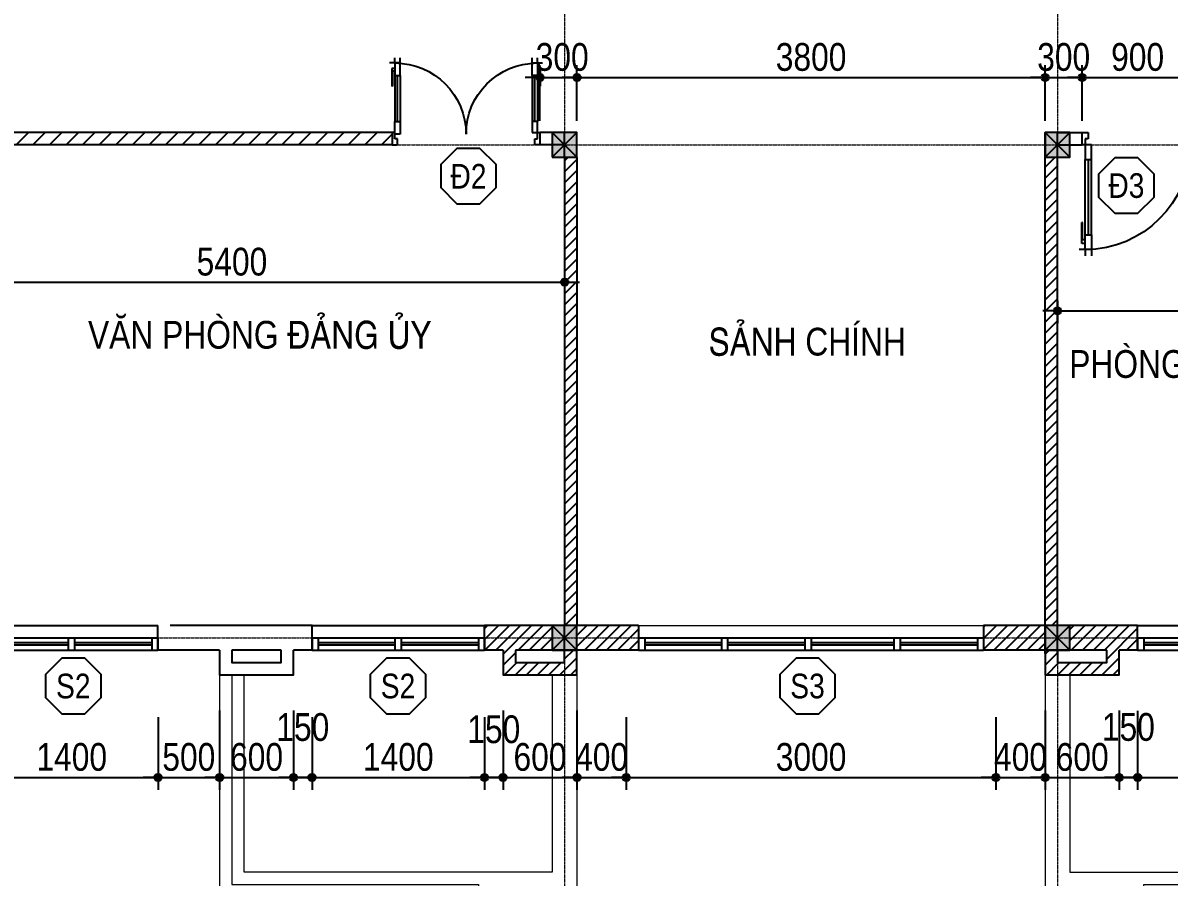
# Model space of a CAD drawing. Extents: x -79995 to 347433, y -157641 to 104789.
# Drawn here: x -2998 to 6304, y 64312 to 71241 of the extents above; entities that cross this region are included whole.
import ezdxf
from ezdxf.enums import TextEntityAlignment as Align

# ---------------------------------------------------------------- set-up
doc = ezdxf.new("R2010")
doc.units = 0
doc.linetypes.add('ACAD_ISO10W100', pattern=[18, 12, -3, 0, -3])
doc.layers.get('DEFPOINTS').update_dxf_attribs({"linetype": 'CONTINUOUS'})
for name, color, linetype in [('009', 251, 'CONTINUOUS'), ('DIM', 1, 'CONTINUOUS'), ('DOOR', 20, 'CONTINUOUS'), ('MEDIUM', 2, 'CONTINUOUS'), ('TAGS', 60, 'CONTINUOUS'), ('TEXT', 7, 'CONTINUOUS'), ('TUONG', 131, 'CONTINUOUS'), ('WALL', 4, 'CONTINUOUS')]:
    doc.layers.add(name, color=color, linetype=linetype)
doc.layers.add('NET-THAY', color=2, linetype='CONTINUOUS', lineweight=13)
doc.layers.add('TRUC', color=24, linetype='CONTINUOUS', lineweight=0)
doc.styles.add('1', font='', dxfattribs={"height": 250})
doc.styles.add('HEL-CONDENSE', font='')
doc.styles.add('VNI-HELVE-CONDENSEN', font='')
doc.styles.get('1').set_extended_font_data('VNI-Helve-Condense')
doc.styles.get('HEL-CONDENSE').set_extended_font_data('VNI-Helve-Condense')
doc.styles.get('VNI-HELVE-CONDENSEN').set_extended_font_data('VNI-Helve-Condense')
doc.dimstyles.new('D100', dxfattribs={"dimtxt": 225, "dimasz": 1.2, "dimexe": 100, "dimexo": 0, "dimgap": 50, "dimtad": 1, "dimdec": 0, "dimzin": 13, "dimdsep": 46, "dimtxsty": 'HEL-CONDENSE', "dimblk": 'D50', "dimcen": 0, "dimclrd": 1, "dimclre": 1, "dimclrt": 7, "dimadec": 0, "dimazin": 0, "dimtfac": 1, "dimtdec": 0, "dimtmove": 0, "dimatfit": 3, "dimldrblk": 'D50', "dimfxl": 1, "dimtolj": 1, "dimtzin": 13, "dimarcsym": 0})

# ---------------------------------------------------------------- blocks, each defined once
blk = doc.blocks.new('s11')
at = {"layer": 'DOOR'}
for p, q in [((0, 0), (0, -100)), ((1400, 0), (0, 0)), ((50, 0), (50, -100)), ((1350, 0), (1350, -100)), ((1400, 0), (1400, -100)), ((1400, -100), (0, -100))]:
    blk.add_line(p, q, dxfattribs=at)
at = {"layer": 'DOOR', "linetype": 'ByBlock', "lineweight": -2}
for p, q in [((675, -100), (675, 0)), ((725, -100), (725, 0))]:
    blk.add_line(p, q, dxfattribs=at)
at = {"layer": 'DOOR', "color": 251}
for p, q in [((50, -40), (675, -40)), ((50, -60), (675, -60)), ((725, -40), (1350, -40)), ((725, -60), (1350, -60))]:
    blk.add_line(p, q, dxfattribs=at)
blk = doc.blocks.new('A$C6E0044D6')
at = {"layer": 'DOOR'}
for p, q in [((-25, 925), (-25, 975)), ((25, 925), (25, 975)), ((-25, 925), (-75, 925)), ((-25, 874.1), (-53.3, 874.1)), ((-53.3, 874.1), (-53.3, 704.5)), ((-25, 845.9), (-47.6, 845.9)), ((-47.6, 845.9), (-47.6, 704.5)), ((25, 925), (-25, 925)), ((-25, 925), (-25, 805)), ((-25, 874.1), (-25, 845.9)), ((25, 805), (25, 925)), ((-25, 827.9), (-25, 195)), ((-25, 805), (25, 805)), ((0, 195), (0, 805)), ((25, 805), (25, 195)), ((-47.6, 704.5), (-53.3, 704.5)), ((-25, 195), (25, 195)), ((-25, 75), (-25, 195)), ((25, 195), (25, 75)), ((-25, 75), (-50, 75)), ((-50, 75), (-50, -25)), ((-25, 25), (-25, 75)), ((25, 75), (-25, 75)), ((0, 25), (-25, 25)), ((0, -25), (0, 25)), ((800, -25), (800, 25)), ((800, 25), (825, 25)), ((825, 25), (825, 75)), ((825, 75), (850, 75)), ((850, 75), (850, -25)), ((-50, -25), (0, -25)), ((850, -25), (800, -25))]:
    blk.add_line(p, q, dxfattribs=at)
at = {"layer": 'DOOR', "color": 251}
blk.add_arc((-25, 75), 850, 0, 90, dxfattribs=at)
blk = doc.blocks.new('A$C225A2996')
at = {"layer": 'WALL'}
blk.add_hatch(color=4, dxfattribs=at).paths.add_polyline_path([(531.4, 81.6), (731.4, 81.6), (731.4, 281.6), (531.4, 281.6)])
at = {"layer": 'WALL', "color": 4}
for p, q in [((531.4, 281.6), (731.4, 81.6)), ((531.4, 81.6), (731.4, 281.6))]:
    blk.add_line(p, q, dxfattribs=at)
blk.add_lwpolyline([(531.4, 81.6), (731.4, 81.6), (731.4, 281.6), (531.4, 281.6)], close=True, dxfattribs=at)
blk = doc.blocks.new('KH-CUADI')
at = {"layer": 'TAGS'}
blk.add_lwpolyline([(-124, 300), (-300, 124), (-300, -124), (-124, -300), (124, -300), (300, -124), (300, 124), (124, 300)], close=True, dxfattribs=at)
at = {"layer": 'TAGS', "style": 'VNI-HELVE-CONDENSEN'}
blk.add_attdef('D', text='', height=300, dxfattribs=at).set_placement((0, 0), align=Align.MIDDLE)
blk = doc.blocks.new('A$C48B57989')
at = {"layer": 'DOOR'}
for p, q in [((-446, 752.5), (-403.1, 752.5)), ((-446, 652.5), (-446, 752.5)), ((-403.1, 752.5), (-403.1, 702.5)), ((711.1, 752.5), (711.1, 702.5)), ((754, 752.5), (711.1, 752.5)), ((754, 652.5), (754, 752.5)), ((-424.6, 652.5), (-446, 652.5)), ((-403.1, 702.5), (-424.6, 702.5)), ((-424.6, 702.5), (-424.6, 652.5)), ((-381.7, 666.8), (-424.6, 666.8)), ((-424.6, 666.8), (-424.6, 563.9)), ((-381.7, 563.9), (-381.7, 666.8)), ((689.7, 563.9), (689.7, 652.5)), ((689.7, 652.5), (732.6, 652.5)), ((711.1, 702.5), (732.6, 702.5)), ((732.6, 702.5), (732.6, 652.5)), ((732.6, 652.5), (754, 652.5)), ((732.6, 652.5), (732.6, 563.9)), ((-424.6, 563.9), (-381.7, 563.9)), ((-424.6, 171.4), (-424.6, 563.9)), ((-403.1, 563.9), (-403.1, 191)), ((-381.7, 191), (-381.7, 563.9)), ((689.7, 191), (689.7, 563.9)), ((732.6, 563.9), (689.7, 563.9)), ((711.1, 563.9), (711.1, 191)), ((732.6, 171.4), (732.6, 563.9)), ((-448.8, 131.8), (-448.8, 277.2)), ((-443.9, 277.2), (-448.8, 277.2)), ((-443.9, 156), (-443.9, 277.2)), ((-424.6, 191), (-381.7, 191)), ((-424.6, 88.2), (-424.6, 191)), ((-381.7, 191), (-381.7, 88.2)), ((732.6, 191), (689.7, 191)), ((689.7, 191), (689.7, 88.2)), ((732.6, 88.2), (732.6, 191)), ((752, 156), (752, 277.2)), ((752, 277.2), (756.8, 277.2)), ((756.8, 131.8), (756.8, 277.2)), ((-424.6, 131.8), (-448.8, 131.8)), ((-424.6, 156), (-443.9, 156)), ((-424.6, 131.8), (-424.6, 156)), ((732.6, 131.8), (732.6, 156)), ((732.6, 156), (752, 156)), ((732.6, 131.8), (756.8, 131.8)), ((-424.6, 88.2), (-467.4, 88.2)), ((-424.6, 88.2), (-424.6, 45.3)), ((-381.7, 88.2), (-424.6, 88.2)), ((-381.7, 88.2), (-381.7, 45.3)), ((689.7, 88.2), (689.7, 45.3)), ((689.7, 88.2), (732.6, 88.2)), ((732.6, 88.2), (732.6, 45.3)), ((732.6, 88.2), (775.4, 88.2))]:
    blk.add_line(p, q, dxfattribs=at)
at = {"layer": 'DOOR', "color": 251}
for centre, major_axis, start_param, end_param in [((-424.6, 666.8), (409.1, 409.1), 3.926991, 5.497787), ((732.6, 666.8), (-409.1, 409.1), 0.785398, 2.356194)]:
    blk.add_ellipse(centre, major_axis=major_axis, ratio=1, start_param=start_param, end_param=end_param, dxfattribs=at)
blk = doc.blocks.new('D50')
at = {"layer": 'DIM'}
blk.add_hatch(color=256, dxfattribs=at).paths.add_polyline_path([(25, 0, 1), (-25, 0, 1)])
blk.add_line((25, 0), (100, 0), dxfattribs=at)
blk.add_circle((0, 0), 25, dxfattribs=at)
blk = doc.blocks.new('*D449')
at = {"layer": 'DEFPOINTS', "color": 0, "transparency": 16777216}
for p in [(-3301.5, 65609.2), (-1901.5, 65609.2), (-1901.5, 65120)]:
    blk.add_point(p, dxfattribs=at)
at = {"layer": 'DIM', "color": 1, "lineweight": -2, "transparency": 16777216}
for p, q in [((-3301.5, 65609.2), (-3301.5, 65020)), ((-1901.5, 65609.2), (-1901.5, 65020)), ((-3300.3, 65120), (-1902.7, 65120))]:
    blk.add_line(p, q, dxfattribs=at)
at = {"layer": 'DIM', "color": 1, "lineweight": -2, "transparency": 16777216, "xscale": 1.199999999999999, "yscale": 1.199999999999999, "zscale": 1.199999999999999, "rotation": 180}
blk.add_blockref('D50', (-3301.5, 65120), dxfattribs=at)
at = {"layer": 'DIM', "color": 1, "lineweight": -2, "transparency": 16777216, "xscale": 1.199999999999999, "yscale": 1.199999999999999, "zscale": 1.199999999999999}
blk.add_blockref('D50', (-1901.5, 65120), dxfattribs=at)
at = {"layer": 'DIM', "color": 7, "transparency": 16777216, "insert": (-2601.5, 65284.9), "char_height": 225, "attachment_point": 5, "style": 'HEL-CONDENSE'}
blk.add_mtext('\\A1;1400', dxfattribs=at)
blk = doc.blocks.new('*D450')
at = {"layer": 'DEFPOINTS', "color": 0, "transparency": 16777216}
for p in [(-1901.5, 65609.2), (-1401.5, 65663.2), (-1401.5, 65120)]:
    blk.add_point(p, dxfattribs=at)
at = {"layer": 'DIM', "color": 1, "lineweight": -2, "transparency": 16777216}
for p, q in [((-1901.5, 65609.2), (-1901.5, 65020)), ((-1401.5, 65663.2), (-1401.5, 65020)), ((-1900.3, 65120), (-1402.7, 65120))]:
    blk.add_line(p, q, dxfattribs=at)
at = {"layer": 'DIM', "color": 1, "lineweight": -2, "transparency": 16777216, "xscale": 1.199999999999999, "yscale": 1.199999999999999, "zscale": 1.199999999999999, "rotation": 180}
blk.add_blockref('D50', (-1901.5, 65120), dxfattribs=at)
at = {"layer": 'DIM', "color": 1, "lineweight": -2, "transparency": 16777216, "xscale": 1.199999999999999, "yscale": 1.199999999999999, "zscale": 1.199999999999999}
blk.add_blockref('D50', (-1401.5, 65120), dxfattribs=at)
at = {"layer": 'DIM', "color": 7, "transparency": 16777216, "insert": (-1651.5, 65284.9), "char_height": 225, "attachment_point": 5, "style": 'HEL-CONDENSE'}
blk.add_mtext('\\A1;500', dxfattribs=at)
blk = doc.blocks.new('*D451')
at = {"layer": 'DEFPOINTS', "color": 0, "transparency": 16777216}
for p in [(-1401.5, 65663.2), (-801.5, 65663.2), (-801.5, 65120)]:
    blk.add_point(p, dxfattribs=at)
at = {"layer": 'DIM', "color": 1, "lineweight": -2, "transparency": 16777216}
for p, q in [((-1401.5, 65663.2), (-1401.5, 65020)), ((-801.5, 65663.2), (-801.5, 65020)), ((-1400.3, 65120), (-802.7, 65120))]:
    blk.add_line(p, q, dxfattribs=at)
at = {"layer": 'DIM', "color": 1, "lineweight": -2, "transparency": 16777216, "xscale": 1.199999999999999, "yscale": 1.199999999999999, "zscale": 1.199999999999999, "rotation": 180}
blk.add_blockref('D50', (-1401.5, 65120), dxfattribs=at)
at = {"layer": 'DIM', "color": 1, "lineweight": -2, "transparency": 16777216, "xscale": 1.199999999999999, "yscale": 1.199999999999999, "zscale": 1.199999999999999}
blk.add_blockref('D50', (-801.5, 65120), dxfattribs=at)
at = {"layer": 'DIM', "color": 7, "transparency": 16777216, "insert": (-1101.5, 65284.9), "char_height": 225, "attachment_point": 5, "style": 'HEL-CONDENSE'}
blk.add_mtext('\\A1;600', dxfattribs=at)
blk = doc.blocks.new('*D452')
at = {"layer": 'DEFPOINTS', "color": 0, "transparency": 16777216}
for p in [(-801.5, 65663.2), (-651.5, 65609.2), (-651.5, 65120)]:
    blk.add_point(p, dxfattribs=at)
at = {"layer": 'DIM', "color": 1, "lineweight": -2, "transparency": 16777216}
for p, q in [((-801.5, 65663.2), (-801.5, 65020)), ((-651.5, 65609.2), (-651.5, 65020)), ((-800.3, 65120), (-652.7, 65120))]:
    blk.add_line(p, q, dxfattribs=at)
at = {"layer": 'DIM', "color": 1, "lineweight": -2, "transparency": 16777216, "xscale": 1.199999999999999, "yscale": 1.199999999999999, "zscale": 1.199999999999999, "rotation": 180}
blk.add_blockref('D50', (-801.5, 65120), dxfattribs=at)
at = {"layer": 'DIM', "color": 1, "lineweight": -2, "transparency": 16777216, "xscale": 1.199999999999999, "yscale": 1.199999999999999, "zscale": 1.199999999999999}
blk.add_blockref('D50', (-651.5, 65120), dxfattribs=at)
at = {"layer": 'DIM', "color": 7, "transparency": 16777216, "insert": (-726.5, 65527.3), "char_height": 225, "attachment_point": 5, "style": 'HEL-CONDENSE'}
blk.add_mtext('\\A1;150', dxfattribs=at)
blk = doc.blocks.new('*D453')
at = {"layer": 'DEFPOINTS', "color": 0, "transparency": 16777216}
for p in [(-651.5, 65609.2), (748.5, 65609.2), (748.5, 65120)]:
    blk.add_point(p, dxfattribs=at)
at = {"layer": 'DIM', "color": 1, "lineweight": -2, "transparency": 16777216}
for p, q in [((-651.5, 65609.2), (-651.5, 65020)), ((748.5, 65609.2), (748.5, 65020)), ((-650.3, 65120), (747.3, 65120))]:
    blk.add_line(p, q, dxfattribs=at)
at = {"layer": 'DIM', "color": 1, "lineweight": -2, "transparency": 16777216, "xscale": 1.199999999999999, "yscale": 1.199999999999999, "zscale": 1.199999999999999, "rotation": 180}
blk.add_blockref('D50', (-651.5, 65120), dxfattribs=at)
at = {"layer": 'DIM', "color": 1, "lineweight": -2, "transparency": 16777216, "xscale": 1.199999999999999, "yscale": 1.199999999999999, "zscale": 1.199999999999999}
blk.add_blockref('D50', (748.5, 65120), dxfattribs=at)
at = {"layer": 'DIM', "color": 7, "transparency": 16777216, "insert": (48.5, 65284.9), "char_height": 225, "attachment_point": 5, "style": 'HEL-CONDENSE'}
blk.add_mtext('\\A1;1400', dxfattribs=at)
blk = doc.blocks.new('*D454')
at = {"layer": 'DEFPOINTS', "color": 0, "transparency": 16777216}
for p in [(748.5, 65609.2), (898.5, 65663.2), (898.5, 65120)]:
    blk.add_point(p, dxfattribs=at)
at = {"layer": 'DIM', "color": 1, "lineweight": -2, "transparency": 16777216}
for p, q in [((748.5, 65609.2), (748.5, 65020)), ((898.5, 65663.2), (898.5, 65020)), ((749.7, 65120), (897.3, 65120))]:
    blk.add_line(p, q, dxfattribs=at)
at = {"layer": 'DIM', "color": 1, "lineweight": -2, "transparency": 16777216, "xscale": 1.199999999999999, "yscale": 1.199999999999999, "zscale": 1.199999999999999, "rotation": 180}
blk.add_blockref('D50', (748.5, 65120), dxfattribs=at)
at = {"layer": 'DIM', "color": 1, "lineweight": -2, "transparency": 16777216, "xscale": 1.199999999999999, "yscale": 1.199999999999999, "zscale": 1.199999999999999}
blk.add_blockref('D50', (898.5, 65120), dxfattribs=at)
at = {"layer": 'DIM', "color": 7, "transparency": 16777216, "insert": (823.5, 65509.3), "char_height": 225, "attachment_point": 5, "style": 'HEL-CONDENSE'}
blk.add_mtext('\\A1;150', dxfattribs=at)
blk = doc.blocks.new('*D455')
at = {"layer": 'DEFPOINTS', "color": 0, "transparency": 16777216}
for p in [(898.5, 65663.2), (1498.5, 65663.2), (1498.5, 65120)]:
    blk.add_point(p, dxfattribs=at)
at = {"layer": 'DIM', "color": 1, "lineweight": -2, "transparency": 16777216}
for p, q in [((898.5, 65663.2), (898.5, 65020)), ((1498.5, 65663.2), (1498.5, 65020)), ((899.7, 65120), (1497.3, 65120))]:
    blk.add_line(p, q, dxfattribs=at)
at = {"layer": 'DIM', "color": 1, "lineweight": -2, "transparency": 16777216, "xscale": 1.199999999999999, "yscale": 1.199999999999999, "zscale": 1.199999999999999, "rotation": 180}
blk.add_blockref('D50', (898.5, 65120), dxfattribs=at)
at = {"layer": 'DIM', "color": 1, "lineweight": -2, "transparency": 16777216, "xscale": 1.199999999999999, "yscale": 1.199999999999999, "zscale": 1.199999999999999}
blk.add_blockref('D50', (1498.5, 65120), dxfattribs=at)
at = {"layer": 'DIM', "color": 7, "transparency": 16777216, "insert": (1198.5, 65284.9), "char_height": 225, "attachment_point": 5, "style": 'HEL-CONDENSE'}
blk.add_mtext('\\A1;600', dxfattribs=at)
blk = doc.blocks.new('*D456')
at = {"layer": 'DEFPOINTS', "color": 0, "transparency": 16777216}
for p in [(1498.5, 65663.2), (1898.5, 65609.2), (1898.5, 65120)]:
    blk.add_point(p, dxfattribs=at)
at = {"layer": 'DIM', "color": 1, "lineweight": -2, "transparency": 16777216}
for p, q in [((1498.5, 65663.2), (1498.5, 65020)), ((1898.5, 65609.2), (1898.5, 65020)), ((1499.7, 65120), (1897.3, 65120))]:
    blk.add_line(p, q, dxfattribs=at)
at = {"layer": 'DIM', "color": 1, "lineweight": -2, "transparency": 16777216, "xscale": 1.199999999999999, "yscale": 1.199999999999999, "zscale": 1.199999999999999, "rotation": 180}
blk.add_blockref('D50', (1498.5, 65120), dxfattribs=at)
at = {"layer": 'DIM', "color": 1, "lineweight": -2, "transparency": 16777216, "xscale": 1.199999999999999, "yscale": 1.199999999999999, "zscale": 1.199999999999999}
blk.add_blockref('D50', (1898.5, 65120), dxfattribs=at)
at = {"layer": 'DIM', "color": 7, "transparency": 16777216, "insert": (1698.5, 65284.9), "char_height": 225, "attachment_point": 5, "style": 'HEL-CONDENSE'}
blk.add_mtext('\\A1;400', dxfattribs=at)
blk = doc.blocks.new('*D457')
at = {"layer": 'DEFPOINTS', "color": 0, "transparency": 16777216}
for p in [(1898.5, 65609.2), (4898.5, 65609.2), (4898.5, 65120)]:
    blk.add_point(p, dxfattribs=at)
at = {"layer": 'DIM', "color": 1, "lineweight": -2, "transparency": 16777216}
for p, q in [((1898.5, 65609.2), (1898.5, 65020)), ((4898.5, 65609.2), (4898.5, 65020)), ((1899.7, 65120), (4897.3, 65120))]:
    blk.add_line(p, q, dxfattribs=at)
at = {"layer": 'DIM', "color": 1, "lineweight": -2, "transparency": 16777216, "xscale": 1.199999999999999, "yscale": 1.199999999999999, "zscale": 1.199999999999999, "rotation": 180}
blk.add_blockref('D50', (1898.5, 65120), dxfattribs=at)
at = {"layer": 'DIM', "color": 1, "lineweight": -2, "transparency": 16777216, "xscale": 1.199999999999999, "yscale": 1.199999999999999, "zscale": 1.199999999999999}
blk.add_blockref('D50', (4898.5, 65120), dxfattribs=at)
at = {"layer": 'DIM', "color": 7, "transparency": 16777216, "insert": (3398.5, 65284.9), "char_height": 225, "attachment_point": 5, "style": 'HEL-CONDENSE'}
blk.add_mtext('\\A1;3000', dxfattribs=at)
blk = doc.blocks.new('*D458')
at = {"layer": 'DEFPOINTS', "color": 0, "transparency": 16777216}
for p in [(4898.5, 65609.2), (5298.5, 65663.2), (5298.5, 65120)]:
    blk.add_point(p, dxfattribs=at)
at = {"layer": 'DIM', "color": 1, "lineweight": -2, "transparency": 16777216}
for p, q in [((4898.5, 65609.2), (4898.5, 65020)), ((5298.5, 65663.2), (5298.5, 65020)), ((4899.7, 65120), (5297.3, 65120))]:
    blk.add_line(p, q, dxfattribs=at)
at = {"layer": 'DIM', "color": 1, "lineweight": -2, "transparency": 16777216, "xscale": 1.199999999999999, "yscale": 1.199999999999999, "zscale": 1.199999999999999, "rotation": 180}
blk.add_blockref('D50', (4898.5, 65120), dxfattribs=at)
at = {"layer": 'DIM', "color": 1, "lineweight": -2, "transparency": 16777216, "xscale": 1.199999999999999, "yscale": 1.199999999999999, "zscale": 1.199999999999999}
blk.add_blockref('D50', (5298.5, 65120), dxfattribs=at)
at = {"layer": 'DIM', "color": 7, "transparency": 16777216, "insert": (5098.5, 65284.9), "char_height": 225, "attachment_point": 5, "style": 'HEL-CONDENSE'}
blk.add_mtext('\\A1;400', dxfattribs=at)
blk = doc.blocks.new('*D459')
at = {"layer": 'DEFPOINTS', "color": 0, "transparency": 16777216}
for p in [(5298.5, 65663.2), (5898.5, 65663.2), (5898.5, 65120)]:
    blk.add_point(p, dxfattribs=at)
at = {"layer": 'DIM', "color": 1, "lineweight": -2, "transparency": 16777216}
for p, q in [((5298.5, 65663.2), (5298.5, 65020)), ((5898.5, 65663.2), (5898.5, 65020)), ((5299.7, 65120), (5897.3, 65120))]:
    blk.add_line(p, q, dxfattribs=at)
at = {"layer": 'DIM', "color": 1, "lineweight": -2, "transparency": 16777216, "xscale": 1.199999999999999, "yscale": 1.199999999999999, "zscale": 1.199999999999999, "rotation": 180}
blk.add_blockref('D50', (5298.5, 65120), dxfattribs=at)
at = {"layer": 'DIM', "color": 1, "lineweight": -2, "transparency": 16777216, "xscale": 1.199999999999999, "yscale": 1.199999999999999, "zscale": 1.199999999999999}
blk.add_blockref('D50', (5898.5, 65120), dxfattribs=at)
at = {"layer": 'DIM', "color": 7, "transparency": 16777216, "insert": (5598.5, 65284.9), "char_height": 225, "attachment_point": 5, "style": 'HEL-CONDENSE'}
blk.add_mtext('\\A1;600', dxfattribs=at)
blk = doc.blocks.new('*D460')
at = {"layer": 'DEFPOINTS', "color": 0, "transparency": 16777216}
for p in [(5898.5, 65663.2), (6048.5, 65659.2), (6048.5, 65120)]:
    blk.add_point(p, dxfattribs=at)
at = {"layer": 'DIM', "color": 1, "lineweight": -2, "transparency": 16777216}
for p, q in [((5898.5, 65663.2), (5898.5, 65020)), ((6048.5, 65659.2), (6048.5, 65020)), ((5899.7, 65120), (6047.3, 65120))]:
    blk.add_line(p, q, dxfattribs=at)
at = {"layer": 'DIM', "color": 1, "lineweight": -2, "transparency": 16777216, "xscale": 1.199999999999999, "yscale": 1.199999999999999, "zscale": 1.199999999999999, "rotation": 180}
blk.add_blockref('D50', (5898.5, 65120), dxfattribs=at)
at = {"layer": 'DIM', "color": 1, "lineweight": -2, "transparency": 16777216, "xscale": 1.199999999999999, "yscale": 1.199999999999999, "zscale": 1.199999999999999}
blk.add_blockref('D50', (6048.5, 65120), dxfattribs=at)
at = {"layer": 'DIM', "color": 7, "transparency": 16777216, "insert": (5973.5, 65528), "char_height": 225, "attachment_point": 5, "style": 'HEL-CONDENSE'}
blk.add_mtext('\\A1;150', dxfattribs=at)
blk = doc.blocks.new('*D461')
at = {"layer": 'DEFPOINTS', "color": 0, "transparency": 16777216}
for p in [(6048.5, 65659.2), (7448.5, 65609.2), (7448.5, 65120)]:
    blk.add_point(p, dxfattribs=at)
at = {"layer": 'DIM', "color": 1, "lineweight": -2, "transparency": 16777216}
for p, q in [((6048.5, 65659.2), (6048.5, 65020)), ((7448.5, 65609.2), (7448.5, 65020)), ((6049.7, 65120), (7447.3, 65120))]:
    blk.add_line(p, q, dxfattribs=at)
at = {"layer": 'DIM', "color": 1, "lineweight": -2, "transparency": 16777216, "xscale": 1.199999999999999, "yscale": 1.199999999999999, "zscale": 1.199999999999999, "rotation": 180}
blk.add_blockref('D50', (6048.5, 65120), dxfattribs=at)
at = {"layer": 'DIM', "color": 1, "lineweight": -2, "transparency": 16777216, "xscale": 1.199999999999999, "yscale": 1.199999999999999, "zscale": 1.199999999999999}
blk.add_blockref('D50', (7448.5, 65120), dxfattribs=at)
at = {"layer": 'DIM', "color": 7, "transparency": 16777216, "insert": (6748.5, 65284.9), "char_height": 225, "attachment_point": 5, "style": 'HEL-CONDENSE'}
blk.add_mtext('\\A1;1400', dxfattribs=at)
blk = doc.blocks.new('*D481')
at = {"layer": 'DEFPOINTS', "color": 0, "transparency": 16777216}
for p in [(1498.5, 70798.4), (1198.5, 70445.8), (1498.5, 70445.8)]:
    blk.add_point(p, dxfattribs=at)
at = {"layer": 'DIM', "color": 1, "lineweight": -2, "transparency": 16777216}
for p, q in [((1198.5, 70445.8), (1198.5, 70898.4)), ((1498.5, 70445.8), (1498.5, 70898.4)), ((1199.7, 70798.4), (1497.3, 70798.4))]:
    blk.add_line(p, q, dxfattribs=at)
at = {"layer": 'DIM', "color": 1, "lineweight": -2, "transparency": 16777216, "xscale": 1.199999999999999, "yscale": 1.199999999999999, "zscale": 1.199999999999999, "rotation": 180}
blk.add_blockref('D50', (1198.5, 70798.4), dxfattribs=at)
at = {"layer": 'DIM', "color": 1, "lineweight": -2, "transparency": 16777216, "xscale": 1.199999999999999, "yscale": 1.199999999999999, "zscale": 1.199999999999999}
blk.add_blockref('D50', (1498.5, 70798.4), dxfattribs=at)
at = {"layer": 'DIM', "color": 7, "transparency": 16777216, "insert": (1378.5, 70963.3), "char_height": 225, "attachment_point": 5, "style": 'HEL-CONDENSE'}
blk.add_mtext('\\A1;300', dxfattribs=at)
blk = doc.blocks.new('*D482')
at = {"layer": 'DEFPOINTS', "color": 0, "transparency": 16777216}
for p in [(5298.5, 70798.4), (1498.5, 70445.8), (5298.5, 70445.8)]:
    blk.add_point(p, dxfattribs=at)
at = {"layer": 'DIM', "color": 1, "lineweight": -2, "transparency": 16777216}
for p, q in [((1498.5, 70445.8), (1498.5, 70898.4)), ((5298.5, 70445.8), (5298.5, 70898.4)), ((1499.7, 70798.4), (5297.3, 70798.4))]:
    blk.add_line(p, q, dxfattribs=at)
at = {"layer": 'DIM', "color": 1, "lineweight": -2, "transparency": 16777216, "xscale": 1.199999999999999, "yscale": 1.199999999999999, "zscale": 1.199999999999999, "rotation": 180}
blk.add_blockref('D50', (1498.5, 70798.4), dxfattribs=at)
at = {"layer": 'DIM', "color": 1, "lineweight": -2, "transparency": 16777216, "xscale": 1.199999999999999, "yscale": 1.199999999999999, "zscale": 1.199999999999999}
blk.add_blockref('D50', (5298.5, 70798.4), dxfattribs=at)
at = {"layer": 'DIM', "color": 7, "transparency": 16777216, "insert": (3398.5, 70963.3), "char_height": 225, "attachment_point": 5, "style": 'HEL-CONDENSE'}
blk.add_mtext('\\A1;3800', dxfattribs=at)
blk = doc.blocks.new('*D483')
at = {"layer": 'DEFPOINTS', "color": 0, "transparency": 16777216}
for p in [(5598.5, 70798.4), (5298.5, 70445.8), (5598.5, 70445.8)]:
    blk.add_point(p, dxfattribs=at)
at = {"layer": 'DIM', "color": 1, "lineweight": -2, "transparency": 16777216}
for p, q in [((5298.5, 70445.8), (5298.5, 70898.4)), ((5598.5, 70445.8), (5598.5, 70898.4)), ((5299.7, 70798.4), (5597.3, 70798.4))]:
    blk.add_line(p, q, dxfattribs=at)
at = {"layer": 'DIM', "color": 1, "lineweight": -2, "transparency": 16777216, "xscale": 1.199999999999999, "yscale": 1.199999999999999, "zscale": 1.199999999999999, "rotation": 180}
blk.add_blockref('D50', (5298.5, 70798.4), dxfattribs=at)
at = {"layer": 'DIM', "color": 1, "lineweight": -2, "transparency": 16777216, "xscale": 1.199999999999999, "yscale": 1.199999999999999, "zscale": 1.199999999999999}
blk.add_blockref('D50', (5598.5, 70798.4), dxfattribs=at)
at = {"layer": 'DIM', "color": 7, "transparency": 16777216, "insert": (5448.5, 70963.3), "char_height": 225, "attachment_point": 5, "style": 'HEL-CONDENSE'}
blk.add_mtext('\\A1;300', dxfattribs=at)
blk = doc.blocks.new('*D484')
at = {"layer": 'DEFPOINTS', "color": 0, "transparency": 16777216}
for p in [(6498.5, 70798.4), (5598.5, 70445.8), (6498.5, 70445.8)]:
    blk.add_point(p, dxfattribs=at)
at = {"layer": 'DIM', "color": 1, "lineweight": -2, "transparency": 16777216}
for p, q in [((5598.5, 70445.8), (5598.5, 70898.4)), ((6498.5, 70445.8), (6498.5, 70898.4)), ((5599.7, 70798.4), (6497.3, 70798.4))]:
    blk.add_line(p, q, dxfattribs=at)
at = {"layer": 'DIM', "color": 1, "lineweight": -2, "transparency": 16777216, "xscale": 1.199999999999999, "yscale": 1.199999999999999, "zscale": 1.199999999999999, "rotation": 180}
blk.add_blockref('D50', (5598.5, 70798.4), dxfattribs=at)
at = {"layer": 'DIM', "color": 1, "lineweight": -2, "transparency": 16777216, "xscale": 1.199999999999999, "yscale": 1.199999999999999, "zscale": 1.199999999999999}
blk.add_blockref('D50', (6498.5, 70798.4), dxfattribs=at)
at = {"layer": 'DIM', "color": 7, "transparency": 16777216, "insert": (6048.5, 70963.3), "char_height": 225, "attachment_point": 5, "style": 'HEL-CONDENSE'}
blk.add_mtext('\\A1;900', dxfattribs=at)
blk = doc.blocks.new('*D601')
at = {"layer": 'DEFPOINTS', "color": 0, "transparency": 16777216}
for p in [(-4001.5, 69399.8), (1398.5, 69399.8), (1398.5, 69137.8)]:
    blk.add_point(p, dxfattribs=at)
at = {"layer": 'DIM', "color": 1, "lineweight": -2, "transparency": 16777216}
for p, q in [((-4001.5, 69399.8), (-4001.5, 69037.8)), ((1398.5, 69399.8), (1398.5, 69037.8)), ((-4000.3, 69137.8), (1397.3, 69137.8))]:
    blk.add_line(p, q, dxfattribs=at)
at = {"layer": 'DIM', "color": 1, "lineweight": -2, "transparency": 16777216, "xscale": 1.199999999999999, "yscale": 1.199999999999999, "zscale": 1.199999999999999, "rotation": 180}
blk.add_blockref('D50', (-4001.5, 69137.8), dxfattribs=at)
at = {"layer": 'DIM', "color": 1, "lineweight": -2, "transparency": 16777216, "xscale": 1.199999999999999, "yscale": 1.199999999999999, "zscale": 1.199999999999999}
blk.add_blockref('D50', (1398.5, 69137.8), dxfattribs=at)
at = {"layer": 'DIM', "color": 7, "transparency": 16777216, "insert": (-1301.5, 69302.7), "char_height": 225, "attachment_point": 5, "style": 'HEL-CONDENSE'}
blk.add_mtext('\\A1;5400', dxfattribs=at)
blk = doc.blocks.new('*D602')
at = {"layer": 'DEFPOINTS', "color": 0, "transparency": 16777216}
for p in [(5398.5, 68987.5), (8098.5, 68987.5), (8098.5, 68905.4)]:
    blk.add_point(p, dxfattribs=at)
at = {"layer": 'DIM', "color": 1, "lineweight": -2, "transparency": 16777216}
for p, q in [((5398.5, 68987.5), (5398.5, 68805.4)), ((8098.5, 68987.5), (8098.5, 68805.4)), ((5399.7, 68905.4), (8097.3, 68905.4))]:
    blk.add_line(p, q, dxfattribs=at)
at = {"layer": 'DIM', "color": 1, "lineweight": -2, "transparency": 16777216, "xscale": 1.199999999999999, "yscale": 1.199999999999999, "zscale": 1.199999999999999, "rotation": 180}
blk.add_blockref('D50', (5398.5, 68905.4), dxfattribs=at)
at = {"layer": 'DIM', "color": 1, "lineweight": -2, "transparency": 16777216, "xscale": 1.199999999999999, "yscale": 1.199999999999999, "zscale": 1.199999999999999}
blk.add_blockref('D50', (8098.5, 68905.4), dxfattribs=at)
at = {"layer": 'DIM', "color": 7, "transparency": 16777216, "insert": (6748.5, 69070.3), "char_height": 225, "attachment_point": 5, "style": 'HEL-CONDENSE'}
blk.add_mtext('\\A1;2700', dxfattribs=at)

msp = doc.modelspace()

# ---------------------------------------------------------------- hatches: boundary and pattern name
at = {"layer": '009'}
h = msp.add_hatch(dxfattribs=at)
h.set_pattern_fill('ANSI31', color=256, scale=30, style=0)
h.set_pattern_definition([(45, (-1316106.72, -268894.45), (-67.351921, 67.351921), [])])
h.paths.add_polyline_path([(-8601.548, 70351.712), (-13001.548, 70351.712), (-13001.548, 70251.712), (-8601.548, 70251.712)])
h.paths.add_polyline_path([(-7101.548, 70151.712), (-7201.548, 70151.712), (-7201.548, 66351.712), (-7101.548, 66351.712)])
h.paths.add_polyline_path([(-5201.548, 70351.712), (-7001.548, 70351.712), (-7001.548, 70251.712), (-5201.548, 70251.712)])
h.paths.add_polyline_path([(-4001.548, 70151.712), (-4101.548, 70151.712), (-4101.548, 66351.712), (-4001.548, 66351.712)])
h.paths.add_polyline_path([(-1.548, 70351.712), (-4001.548, 70351.712), (-4001.548, 70251.712), (-3201.548, 70251.712), (-1.548, 70251.712)])
h.paths.add_polyline_path([(-4201.548, 66351.712), (-4901.548, 66351.712), (-4901.548, 66151.712), (-4401.548, 66151.712), (-4401.548, 65951.712), (-3801.548, 65951.712), (-3801.548, 66151.712), (-3301.548, 66151.712), (-3301.548, 66351.712), (-4001.548, 66351.712), (-4001.548, 66251.712), (-4001.548, 66151.712), (-3901.548, 66151.712), (-3901.548, 66051.712), (-4301.548, 66051.712), (-4301.548, 66151.712), (-4201.548, 66151.712)])
h.paths.add_polyline_path([(-6301.548, 66351.712), (-7001.548, 66351.712), (-7001.548, 66151.712), (-6301.548, 66151.712)])
h.paths.add_polyline_path([(-7001.548, 66151.712), (-7201.548, 66151.712), (-7201.548, 65451.712), (-7001.548, 65451.712)])
h.paths.add_polyline_path([(-7201.548, 62351.712), (-7901.548, 62351.712), (-7901.548, 62151.712), (-7401.548, 62151.712), (-7401.548, 61901.712), (-6801.548, 61901.712), (-6801.548, 62501.712), (-7001.548, 62501.712), (-7001.548, 63051.712), (-7201.548, 63051.712), (-7201.548, 62351.712), (-7001.548, 62351.712), (-7001.548, 62401.712), (-6901.548, 62401.712), (-6901.548, 62001.712), (-7301.548, 62001.712), (-7301.548, 62151.712), (-7201.548, 62151.712)])
h.paths.add_polyline_path([(-9301.548, 62351.712), (-10801.548, 62351.712), (-10801.548, 62151.712), (-10351.548, 62151.712), (-10351.548, 61951.712), (-9751.548, 61951.712), (-9751.548, 62151.712), (-9301.548, 62151.712)])
h.paths.add_polyline_path([(-9851.548, 62151.712), (-9851.548, 62051.712), (-10251.548, 62051.712), (-10251.548, 62151.712)], flags=17)
h.paths.add_polyline_path([(-13001.548, 63051.712), (-13201.548, 63051.712), (-13201.548, 62501.712), (-13451.548, 62501.712), (-13451.548, 61901.712), (-13201.548, 61901.712), (-12701.548, 61901.712), (-12701.548, 62151.712), (-12201.548, 62151.712), (-12201.548, 62351.712), (-12701.548, 62351.712), (-13001.548, 62351.712), (-13001.548, 62251.712), (-12801.548, 62251.712), (-12801.548, 62001.712), (-13101.548, 62001.712), (-13351.548, 62001.712), (-13351.548, 62401.712), (-13201.548, 62401.712), (-13201.548, 62351.712), (-13001.548, 62351.712)])
h.paths.add_polyline_path([(-13001.548, 66151.712), (-13201.548, 66151.712), (-13201.548, 66051.712), (-13351.548, 66051.712), (-13351.548, 66451.712), (-13201.548, 66451.712), (-13201.548, 66351.712), (-13001.548, 66351.712), (-13001.548, 67051.712), (-13201.548, 67051.712), (-13201.548, 66551.712), (-13451.548, 66551.712), (-13451.548, 65951.712), (-13201.548, 65951.712), (-13201.548, 65451.712), (-13001.548, 65451.712)])
h.paths.add_polyline_path([(-13001.548, 70151.712), (-13201.548, 70151.712), (-13201.548, 70051.712), (-13351.548, 70051.712), (-13351.548, 70451.712), (-13201.548, 70451.712), (-13201.548, 70351.712), (-13001.548, 70351.712), (-13001.548, 70551.712), (-13201.548, 70551.712), (-13451.548, 70551.712), (-13451.548, 69951.712), (-13201.548, 69951.712), (-13201.548, 69451.712), (-13001.548, 69451.712)])
h.paths.add_polyline_path([(-13001.548, 73251.712), (-12901.548, 73251.712), (-12901.548, 73351.712), (-13001.548, 73351.712), (-13001.548, 73951.712), (-13201.548, 73951.712), (-13201.548, 72551.712), (-13451.548, 72551.712), (-13451.548, 71951.712), (-13201.548, 71951.712), (-13001.548, 71951.712), (-13001.548, 72151.712), (-13201.548, 72151.712), (-13201.548, 72051.712), (-13351.548, 72051.712), (-13351.548, 72451.712), (-13201.548, 72451.712), (-13201.548, 72351.712), (-13001.548, 72351.712), (-13001.548, 72551.712)])
h = msp.add_hatch(dxfattribs=at)
h.set_pattern_fill('ANSI31', color=256, scale=20, style=0)
h.set_pattern_definition([(45, (-1316106.72, -268894.454), (-44.9012806, 44.9012806), [])])
h.paths.add_polyline_path([(1498.452, 70151.712), (1398.452, 70151.712), (1398.452, 66351.712), (1498.452, 66351.712)])
h.paths.add_polyline_path([(1998.452, 66251.712), (1998.452, 66351.712), (1498.452, 66351.712), (1498.452, 66151.712), (1998.452, 66151.712)])
h.paths.add_polyline_path([(1298.452, 66351.712), (748.452, 66351.712), (748.452, 66151.712), (898.452, 66151.712), (898.452, 65951.712), (1498.452, 65951.712), (1498.452, 66151.712), (1398.452, 66151.712), (1398.452, 66051.712), (998.452, 66051.712), (998.452, 66151.712), (1298.452, 66151.712)])
h.paths.add_polyline_path([(5298.452, 66351.712), (4798.452, 66351.712), (4798.452, 66151.712), (5298.452, 66151.712)])
h.paths.add_polyline_path([(6048.452, 66351.712), (5498.452, 66351.712), (5498.452, 66151.712), (5798.452, 66151.712), (5798.452, 66051.712), (5398.452, 66051.712), (5398.452, 66151.712), (5298.452, 66151.712), (5298.452, 65951.712), (5898.452, 65951.712), (5898.452, 66151.712), (6048.452, 66151.712)])
h.paths.add_polyline_path([(5398.452, 70151.712), (5298.452, 70151.712), (5298.452, 66351.712), (5398.452, 66351.712)])
h.paths.add_polyline_path([(8198.452, 70251.712), (8298.452, 70251.712), (8298.452, 70351.712), (6498.452, 70351.712), (6498.452, 70251.712), (8098.452, 70251.712), (8098.452, 66351.712), (7448.452, 66351.712), (7448.452, 66151.712), (7598.452, 66151.712), (7598.452, 65951.712), (8198.452, 65951.712), (8198.452, 66151.712), (8698.452, 66151.712), (8698.452, 66351.712), (8198.452, 66351.712)])
h.paths.add_polyline_path([(8098.452, 66151.712), (8098.452, 66051.712), (7698.452, 66051.712), (7698.452, 66151.712)], flags=17)
h.paths.add_polyline_path([(1298.452, 72251.712), (898.452, 72251.712), (898.452, 72165.998), (898.452, 72151.712), (1298.452, 72151.712)])

# ---------------------------------------------------------------- linework, layer by layer
at = {"layer": 'DOOR'}
for p, q in [((3398.452, 66251.712), (3398.452, 66151.712)), ((3398.452, 66251.712), (3398.452, 66151.712)), ((3398.452, 66251.712), (4798.452, 66251.712)), ((4748.452, 66251.712), (4748.452, 66151.712)), ((4798.452, 66251.712), (4798.452, 66151.712)), ((3398.452, 66151.712), (4798.452, 66151.712))]:
    msp.add_line(p, q, dxfattribs=at)
at = {"layer": 'DOOR', "linetype": 'ByBlock', "lineweight": -2}
for p, q in [((4073.452, 66151.712), (4073.452, 66251.712)), ((4123.452, 66151.712), (4123.452, 66251.712))]:
    msp.add_line(p, q, dxfattribs=at)
at = {"layer": 'DOOR', "color": 251}
for p, q in [((4073.452, 66211.712), (3398.452, 66211.712)), ((4073.452, 66191.712), (3398.452, 66191.712)), ((4748.452, 66211.712), (4123.452, 66211.712)), ((4748.452, 66191.712), (4123.452, 66191.712))]:
    msp.add_line(p, q, dxfattribs=at)
at = {"layer": 'MEDIUM'}
for p, q in [((-3301.548, 66351.712), (-1901.548, 66351.712)), ((-651.548, 66351.712), (748.452, 66351.712)), ((6048.452, 66351.712), (7448.452, 66351.712))]:
    msp.add_line(p, q, dxfattribs=at)
at = {"layer": 'NET-THAY'}
for p, q in [((1998.452, 66351.712), (4798.452, 66351.712)), ((-1401.548, 65951.712), (-1401.548, 64151.712)), ((-1201.548, 64351.712), (-1201.548, 65951.712)), ((1298.452, 65951.712), (1298.452, 64351.712)), ((1498.452, 65951.712), (1498.452, 61451.712)), ((5298.452, 65951.712), (5298.452, 61451.712)), ((5498.452, 65951.712), (5498.452, 64351.712)), ((1298.452, 64351.712), (-1201.548, 64351.712)), ((5498.452, 64351.712), (7998.452, 64351.712))]:
    msp.add_line(p, q, dxfattribs=at)
msp.add_lwpolyline([(-1301.548, 65951.712), (-1301.548, 64251.712), (698.452, 64251.712), (698.452, 60651.712), (6098.452, 60651.712), (6098.452, 64251.712), (8098.452, 64251.712), (8098.452, 65951.712)], dxfattribs=at)
at = {"layer": 'TRUC', "linetype": 'ACAD_ISO10W100', "ltscale": 0.2}
for points in [[(1398.452, 76977.493), (1398.452, 60551.712)], [(5398.452, 76977.493), (5398.452, 60551.712)], [(-15555.532, 70251.712), (22214.78, 70251.712)], [(-15555.532, 66251.712), (22214.78, 66251.712)]]:
    msp.add_lwpolyline(points, dxfattribs=at)
at = {"layer": 'TUONG'}
for p, q in [((19.881, 70351.712), (-4001.548, 70351.712)), ((1398.452, 70351.712), (1198.452, 70351.712)), ((5598.452, 70251.712), (5598.452, 70351.712)), ((-1.548, 70251.712), (-3801.548, 70251.712)), ((1398.452, 70251.712), (1198.452, 70251.712)), ((1398.452, 70151.712), (1398.452, 66351.712)), ((1498.452, 70151.712), (1498.452, 66351.712)), ((-1901.548, 66151.712), (-1901.548, 66351.712)), ((-651.548, 66151.712), (-651.548, 66351.712)), ((748.452, 66151.712), (748.452, 66351.712)), ((1998.452, 66351.712), (1498.452, 66351.712)), ((1998.452, 66351.712), (1998.452, 66151.712)), ((5298.452, 66351.712), (4798.452, 66351.712)), ((4798.452, 66351.712), (4798.452, 66151.712)), ((6048.452, 66151.712), (6048.452, 66351.712)), ((1998.452, 66151.712), (1298.452, 66151.712)), ((5498.452, 66151.712), (4798.452, 66151.712))]:
    msp.add_line(p, q, dxfattribs=at)
for points in [[(1398.452, 70151.712), (1398.452, 70351.712)], [(1498.452, 70151.712), (1498.452, 70351.712)], [(5298.452, 66126.712), (5298.452, 70351.712)], [(5398.452, 70351.712), (5598.452, 70351.712)], [(5398.452, 66126.712), (5398.452, 70351.712)], [(5398.452, 70251.712), (5598.452, 70251.712)], [(-651.548, 66351.712), (-1801.548, 66351.712)], [(1398.452, 66351.712), (748.452, 66351.712)], [(1398.452, 66126.712), (1398.452, 66351.712)], [(6048.452, 66351.712), (5398.452, 66351.712)], [(-1401.548, 66151.712), (-1901.548, 66151.712)], [(-1401.548, 66151.712), (-1401.548, 65951.712), (-801.548, 65951.712), (-801.548, 66151.712)], [(-901.548, 66151.712), (-1301.548, 66151.712)], [(-1301.548, 66151.712), (-1301.548, 66051.712), (-901.548, 66051.712), (-901.548, 66151.712)], [(-651.548, 66151.712), (-801.548, 66151.712)], [(898.452, 66151.712), (748.452, 66151.712)], [(898.452, 66151.712), (898.452, 65951.712), (1498.452, 65951.712), (1498.452, 66151.712)], [(1398.452, 66151.712), (998.452, 66151.712)], [(998.452, 66151.712), (998.452, 66051.712), (1398.452, 66051.712), (1398.452, 66151.712)], [(5298.452, 66151.712), (5298.452, 65951.712), (5898.452, 65951.712), (5898.452, 66151.712)], [(5798.452, 66151.712), (5398.452, 66151.712)], [(5398.452, 66151.712), (5398.452, 66051.712), (5798.452, 66051.712), (5798.452, 66151.712)], [(6048.452, 66151.712), (5898.452, 66151.712)]]:
    msp.add_lwpolyline(points, dxfattribs=at)

# ---------------------------------------------------------------- block references
at = {"layer": 'DOOR', "xscale": -1, "rotation": 180}
for name, p in [('A$C48B57989', (444.445, 71004.186)), ('A$C6E0044D6', (5648.452, 70326.712))]:
    msp.add_blockref(name, p, dxfattribs=at)
at = {"layer": 'DOOR', "xscale": -1}
for p in [(-1901.548, 66251.712), (748.452, 66251.712), (3398.452, 66251.712), (7448.452, 66251.712)]:
    msp.add_blockref('s11', p, dxfattribs=at)
at = {"layer": 'TAGS', "linetype": 'Continuous'}
ref = msp.add_blockref('KH-CUADI', (617.967, 69998.304), dxfattribs=dict(at, xscale=0.75, yscale=0.75, zscale=0.75, rotation=180))
ref.add_attrib('D', 'Ñ2', dxfattribs={"color": 7, "height": 200, "style": 'VNI-HELVE-CONDENSEN'}).set_placement((617.967, 69998.304), align=Align.MIDDLE)
ref = msp.add_blockref('KH-CUADI', (5957.129, 69921.491), dxfattribs=dict(at, xscale=0.75, yscale=0.75, zscale=0.75, rotation=180))
ref.add_attrib('D', 'Ñ3', dxfattribs={"color": 7, "height": 200, "style": 'VNI-HELVE-CONDENSEN'}).set_placement((5957.129, 69921.491), align=Align.MIDDLE)
ref = msp.add_blockref('KH-CUADI', (-2588.853, 65861.813), dxfattribs=dict(at, xscale=0.75, yscale=0.75, zscale=0.75, rotation=180))
ref.add_attrib('D', 'S2', dxfattribs={"color": 7, "height": 200, "style": 'VNI-HELVE-CONDENSEN'}).set_placement((-2588.853, 65861.813), align=Align.MIDDLE)
ref = msp.add_blockref('KH-CUADI', (46.237, 65861.813), dxfattribs=dict(at, xscale=0.75, yscale=0.75, zscale=0.75, rotation=180))
ref.add_attrib('D', 'S2', dxfattribs={"color": 7, "height": 200, "style": 'VNI-HELVE-CONDENSEN'}).set_placement((46.237, 65861.813), align=Align.MIDDLE)
ref = msp.add_blockref('KH-CUADI', (3369.613, 65861.813), dxfattribs=dict(at, xscale=0.75, yscale=0.75, zscale=0.75, rotation=180))
ref.add_attrib('D', 'S3', dxfattribs={"color": 7, "height": 200, "style": 'VNI-HELVE-CONDENSEN'}).set_placement((3369.613, 65861.813), align=Align.MIDDLE)
at = {"layer": 'TUONG', "color": 4}
for p in [(767.062, 70070.079), (4767.062, 70070.079), (767.062, 66070.079), (4767.062, 66070.079)]:
    msp.add_blockref('A$C225A2996', p, dxfattribs=at)

# ---------------------------------------------------------------- texts
at = {"layer": 'TEXT', "char_height": 225, "attachment_point": 2, "style": '1'}
for s, insert in [('VAÊN PHOØNG ÑAÛNG UÛY', (-1075.352, 68823.402)), ('SAÛNH CHÍNH', (3367.03, 68767.625)), ('PHOØNG PHOÙ BÍ THÖ', (6747.768, 68586.364))]:
    msp.add_mtext(s, dxfattribs=dict(at, insert=insert))

# ---------------------------------------------------------------- dimensions: what is measured, and where the dimension line sits
at = {"layer": 'DIM'}
for base, p1, p2, picture, middle in [((1498.452, 70798.389), (1198.452, 70445.776), (1498.452, 70445.776), '*D481', (1378.452, 70798.389)), ((5598.452, 70798.389), (5298.452, 70445.776), (5598.452, 70445.776), '*D483', (5448.452, 70798.389)), ((-651.548, 65119.983), (-801.548, 65663.227), (-651.548, 65609.222), '*D452', (-726.548, 65362.426)), ((6048.452, 65119.983), (5898.452, 65663.227), (6048.452, 65659.222), '*D460', (5973.452, 65363.15)), ((-1401.548, 65119.983), (-1901.548, 65609.222), (-1401.548, 65663.227), '*D450', (-1651.548, 65119.983)), ((898.452, 65119.983), (748.452, 65609.222), (898.452, 65663.227), '*D454', (823.452, 65344.351)), ((1898.452, 65119.983), (1498.452, 65663.227), (1898.452, 65609.222), '*D456', (1698.452, 65119.983)), ((5298.452, 65119.983), (4898.452, 65609.222), (5298.452, 65663.227), '*D458', (5098.452, 65119.983))]:
    dim = msp.add_linear_dim(base=base, p1=p1, p2=p2, dimstyle='D100', override={"dimtmove": 1}, dxfattribs=at)
    dim.commit()
    dim.dimension.update_dxf_attribs({"geometry": picture, "text_midpoint": middle, "dimtype": 160})
for base, p1, p2, picture, middle in [((5298.452, 70798.389), (1498.452, 70445.776), (5298.452, 70445.776), '*D482', (3398.452, 70963.289)), ((6498.452, 70798.389), (5598.452, 70445.776), (6498.452, 70445.776), '*D484', (6048.452, 70963.289)), ((-1901.548, 65119.983), (-3301.548, 65609.222), (-1901.548, 65609.222), '*D449', (-2601.548, 65284.883)), ((-801.548, 65119.983), (-1401.548, 65663.227), (-801.548, 65663.227), '*D451', (-1101.548, 65284.883)), ((748.452, 65119.983), (-651.548, 65609.222), (748.452, 65609.222), '*D453', (48.452, 65284.883)), ((1498.452, 65119.983), (898.452, 65663.227), (1498.452, 65663.227), '*D455', (1198.452, 65284.883)), ((4898.452, 65119.983), (1898.452, 65609.222), (4898.452, 65609.222), '*D457', (3398.452, 65284.883)), ((5898.452, 65119.983), (5298.452, 65663.227), (5898.452, 65663.227), '*D459', (5598.452, 65284.883)), ((7448.452, 65119.983), (6048.452, 65659.222), (7448.452, 65609.222), '*D461', (6748.452, 65284.883))]:
    dim = msp.add_linear_dim(base=base, p1=p1, p2=p2, dimstyle='D100', override={"dimtmove": 1}, dxfattribs=at)
    dim.commit()
    dim.dimension.update_dxf_attribs({"geometry": picture, "text_midpoint": middle})
for base, p1, p2, picture, middle in [((1398.452, 69137.768), (-4001.548, 69399.794), (1398.452, 69399.794), '*D601', (-1301.548, 69302.668)), ((8098.452, 68905.43), (5398.452, 68987.529), (8098.452, 68987.529), '*D602', (6748.452, 69070.33))]:
    dim = msp.add_linear_dim(base=base, p1=p1, p2=p2, dimstyle='D100', dxfattribs=at)
    dim.commit()
    dim.dimension.update_dxf_attribs({"geometry": picture, "text_midpoint": middle})

doc.saveas('drawing.dxf')
